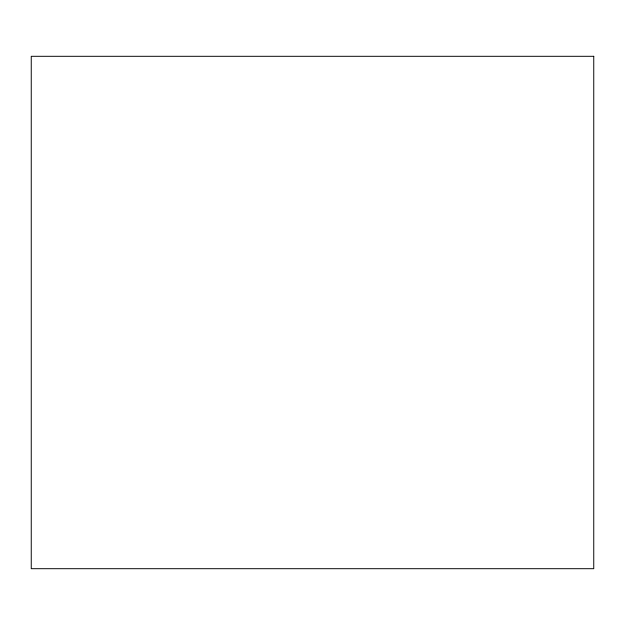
<?xml version="1.0" encoding="UTF-8"?>
<svg xmlns="http://www.w3.org/2000/svg" width="625" height="625" viewBox="0 0 625 625"><rect width="100%" height="100%" fill="white"/><g stroke="black" fill="none" stroke-linecap="round" stroke-linejoin="round"><path stroke-width="0.94" d="M593.75 56.305L31.25 56.305L31.25 568.695L593.75 568.695L593.75 56.305"/></g></svg>
